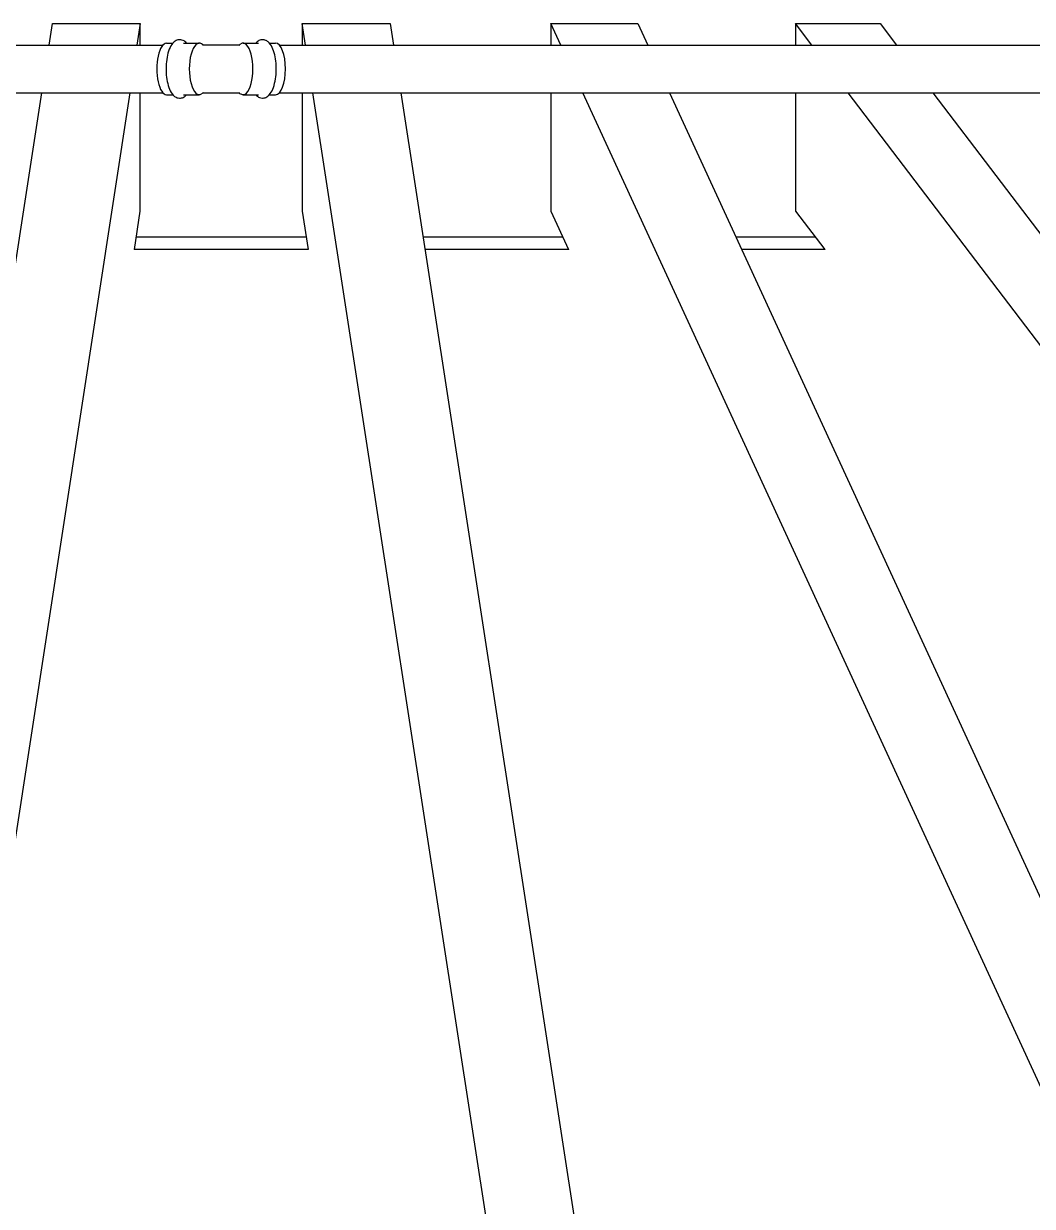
# Model space of a CAD drawing. Header units: millimetres. Extents: x 0 to 118900, y 0 to 84100.
# Drawn here: x 54964 to 56109, y 76934 to 78278 of the extents above; entities that cross this region are included whole.
import ezdxf

# ---------------------------------------------------------------- set-up
doc = ezdxf.new("R2010")
doc.units = ezdxf.units.MM
doc.header["$LTSCALE"] = 100
doc.layers.add('Visible', color=7, linetype='Continuous', lineweight=25)

msp = doc.modelspace()

# ---------------------------------------------------------------- linework, layer by layer
at = {"layer": 'Visible'}
for p, q in [((54992.49, 78253.2), (54996.25, 78277.61)), ((54996.25, 78277.61), (55096.09, 78277.61)), ((55096.09, 78277.61), (55092.33, 78253.2)), ((55096.09, 78253.2), (55096.09, 78277.61)), ((55279.97, 78277.61), (55379.81, 78277.61)), ((55283.73, 78253.2), (55279.97, 78277.61)), ((55279.97, 78277.61), (55279.97, 78253.2)), ((55379.81, 78277.61), (55383.57, 78253.2)), ((55562.53, 78277.61), (55661.11, 78277.61)), ((55573.77, 78253.2), (55562.53, 78277.61)), ((55562.53, 78277.61), (55562.53, 78253.2)), ((55661.11, 78277.61), (55672.35, 78253.2)), ((55840.37, 78277.61), (55936.46, 78277.61)), ((55858.95, 78253.2), (55840.37, 78277.61)), ((55840.37, 78277.61), (55840.37, 78253.2)), ((55936.46, 78277.61), (55955.04, 78253.2)), ((53106.78, 78253.2), (55121.66, 78253.2)), ((55126.01, 78255.5), (55133.08, 78255.5)), ((55145.32, 78255.5), (55162.97, 78255.5)), ((55167.82, 78253.2), (55165.74, 78254.59)), ((55209.25, 78253.2), (55166.57, 78253.2)), ((55208, 78253.2), (55210.08, 78254.59)), ((55212.86, 78255.5), (55230.5, 78255.5)), ((55242.74, 78255.5), (55249.81, 78255.5)), ((55254.16, 78253.2), (57269.04, 78253.2)), ((53106.78, 78199.2), (55121.66, 78199.2)), ((54468.51, 74849.01), (54984.18, 78199.2)), ((55084.02, 78199.2), (54568.35, 74849.01)), ((55096.09, 78064.78), (55096.09, 78199.2)), ((55126.01, 78196.9), (55133.08, 78196.9)), ((55145.32, 78196.9), (55162.97, 78196.9)), ((55167.82, 78199.2), (55165.74, 78197.8)), ((55166.57, 78199.2), (55209.25, 78199.2)), ((55208, 78199.2), (55210.08, 78197.8)), ((55212.86, 78196.9), (55230.5, 78196.9)), ((55242.74, 78196.9), (55249.81, 78196.9)), ((55254.16, 78199.2), (57269.04, 78199.2)), ((55279.97, 78199.2), (55279.97, 78064.78)), ((55808.59, 74849.01), (55292.06, 78199.2)), ((55391.9, 78199.2), (55908.43, 74849.01)), ((55562.53, 78199.2), (55562.53, 78064.78)), ((57140.87, 74849.01), (55598.62, 78199.2)), ((55697.21, 78199.2), (57239.46, 74849.01)), ((55840.37, 78199.2), (55840.37, 78064.78)), ((58448.59, 74849.01), (55900.03, 78199.2)), ((55996.12, 78199.2), (58544.68, 74849.01)), ((55089.38, 78021.2), (55096.09, 78064.78)), ((55279.97, 78064.78), (55286.69, 78021.2)), ((55562.53, 78064.78), (55582.59, 78021.2)), ((55840.37, 78064.78), (55873.53, 78021.2)), ((55284.53, 78035.2), (55091.54, 78035.2)), ((55576.14, 78035.2), (55417.18, 78035.2)), ((55862.88, 78035.2), (55772.71, 78035.2)), ((55286.76, 78021.2), (55089.31, 78021.2)), ((55582.82, 78021.2), (55419.34, 78021.2)), ((55873.91, 78021.2), (55779.15, 78021.2))]:
    msp.add_line(p, q, dxfattribs=at)
for centre, start_param, end_param in [((55126.01, 78226.2), 0, 3.1415927), ((55162.97, 78226.2), 6.0334332, 9.67453), ((55212.86, 78226.2), 2.8918406, 6.5329374), ((55249.81, 78226.2), 3.1415927, 6.2831853)]:
    msp.add_ellipse(centre, major_axis=(0, 29.3), ratio=0.3826834, start_param=start_param, end_param=end_param, dxfattribs=at)
for points, knots in [([(55148.69, 78255.5), (55147.56, 78256.77), (55146.22, 78257.87), (55143.12, 78259.25), (55141.39, 78259.54), (55138.29, 78259.13), (55136.95, 78258.59), (55134.26, 78256.87), (55133.02, 78255.57), (55130.42, 78251.94), (55129.21, 78249.36), (55127.27, 78243.54), (55126.54, 78240.32), (55125.58, 78233.64), (55125.33, 78230.2), (55125.28, 78223.35), (55125.48, 78219.93), (55126.31, 78213.38), (55126.94, 78210.25), (55128.66, 78204.44), (55129.75, 78201.8), (55132.57, 78197.19), (55134.34, 78195.19), (55138.29, 78193.24), (55140.07, 78192.86), (55143.23, 78193.19), (55144.58, 78193.69), (55146.87, 78195.08), (55147.84, 78195.93), (55148.69, 78196.9)], [1.1635515, 1.1635515, 1.1635515, 1.1635515, 1.4022788, 1.4022788, 1.6212338, 1.6212338, 1.8101251, 1.8101251, 2.0613324, 2.0613324, 2.4245383, 2.4245383, 2.7821512, 2.7821512, 3.1232681, 3.1232681, 3.4600843, 3.4600843, 3.8002196, 3.8002196, 4.1540317, 4.1540317, 4.5254112, 4.5254112, 4.7518779, 4.7518779, 4.939621, 4.939621, 5.1196338, 5.1196338, 5.1196338, 5.1196338]), ([(55234.94, 78259.4), (55233.51, 78259.4), (55232.09, 78259.03), (55229.4, 78257.71), (55228.18, 78256.68), (55227.13, 78255.5)], [0, 0, 0, 0, 0.18592528, 0.18592528, 0.40724483, 0.40724483, 0.40724483, 0.40724483]), ([(55227.13, 78196.9), (55227.71, 78196.24), (55228.33, 78195.64), (55230.6, 78193.91), (55232.59, 78193.05), (55236.15, 78192.96), (55237.57, 78193.29), (55240.31, 78194.57), (55241.55, 78195.58), (55244.23, 78198.53), (55245.48, 78200.69), (55247.68, 78205.87), (55248.58, 78208.98), (55249.85, 78215.51), (55250.25, 78218.9), (55250.59, 78225.75), (55250.53, 78229.2), (55249.98, 78235.9), (55249.49, 78239.15), (55248.07, 78245.23), (55247.13, 78248.05), (55244.7, 78253.12), (55243.21, 78255.35), (55240.37, 78257.68), (55239.48, 78258.24), (55237.4, 78259.12), (55236.17, 78259.4), (55234.94, 78259.4)], [2.7343478, 2.7343478, 2.7343478, 2.7343478, 2.8561304, 2.8561304, 3.1321069, 3.1321069, 3.318137, 3.318137, 3.5402721, 3.5402721, 3.8747463, 3.8747463, 4.2410241, 4.2410241, 4.5856524, 4.5856524, 4.922959, 4.922959, 5.2611712, 5.2611712, 5.6090472, 5.6090472, 5.9791244, 5.9791244, 6.1222667, 6.1222667, 6.2831853, 6.2831853, 6.2831853, 6.2831853])]:
    msp.add_open_spline(points, degree=3, knots=knots, dxfattribs=at)

doc.saveas('drawing.dxf')
